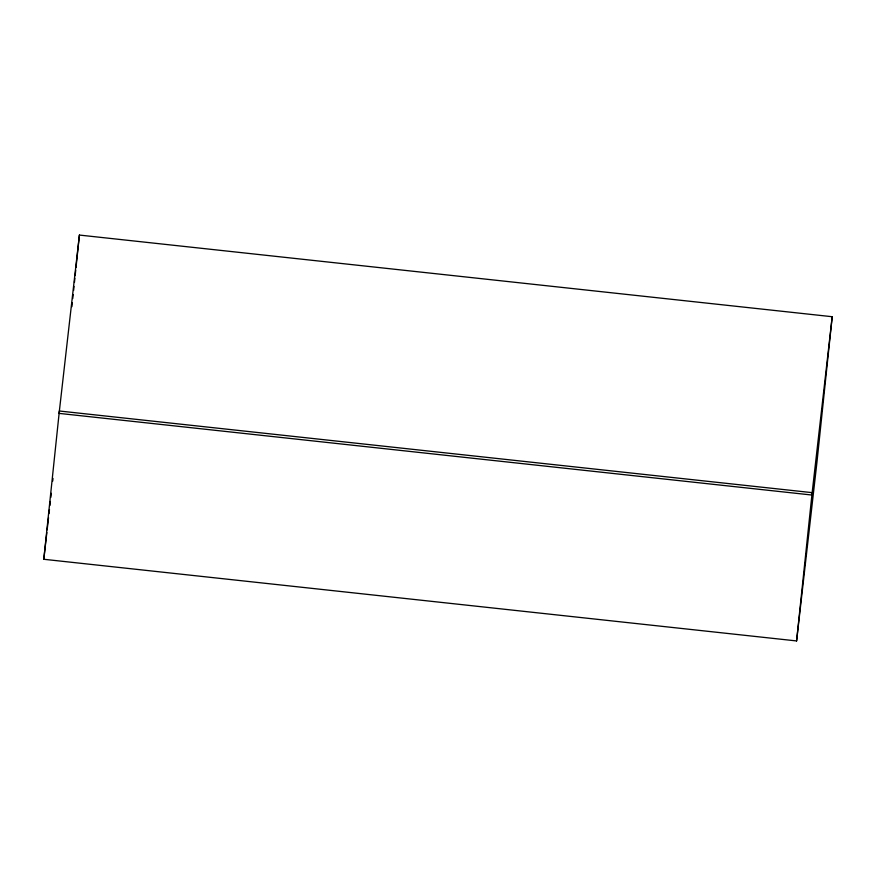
<?xml version="1.0" encoding="UTF-8"?>
<svg xmlns="http://www.w3.org/2000/svg" width="876" height="876" viewBox="0 0 876 876"><rect width="100%" height="100%" fill="white"/><g stroke="black" fill="none" stroke-linecap="round" stroke-linejoin="round"><path stroke-width="1.31" d="M43.8 559.282L59.36 411.008L812.151 492.651L796.591 640.936L43.8 559.282L46.844 532.542M71.909 306.666L72.325 302.614M72.752 298.563L73.179 294.511M73.606 290.46L74.033 286.408M74.449 282.357L74.876 278.294M75.161 275.601L75.73 270.191M76.015 267.487L79.409 235.064L832.2 316.718L816.903 462.616L796.591 640.936M79.409 235.064L59.097 413.384L811.888 495.028L832.2 316.718M47.151 529.838L48.541 517.661M49.001 513.599L49.472 509.536M49.932 505.485L50.392 501.422M50.852 497.36L51.323 493.298M52.702 481.121L53.009 478.416"/></g></svg>
